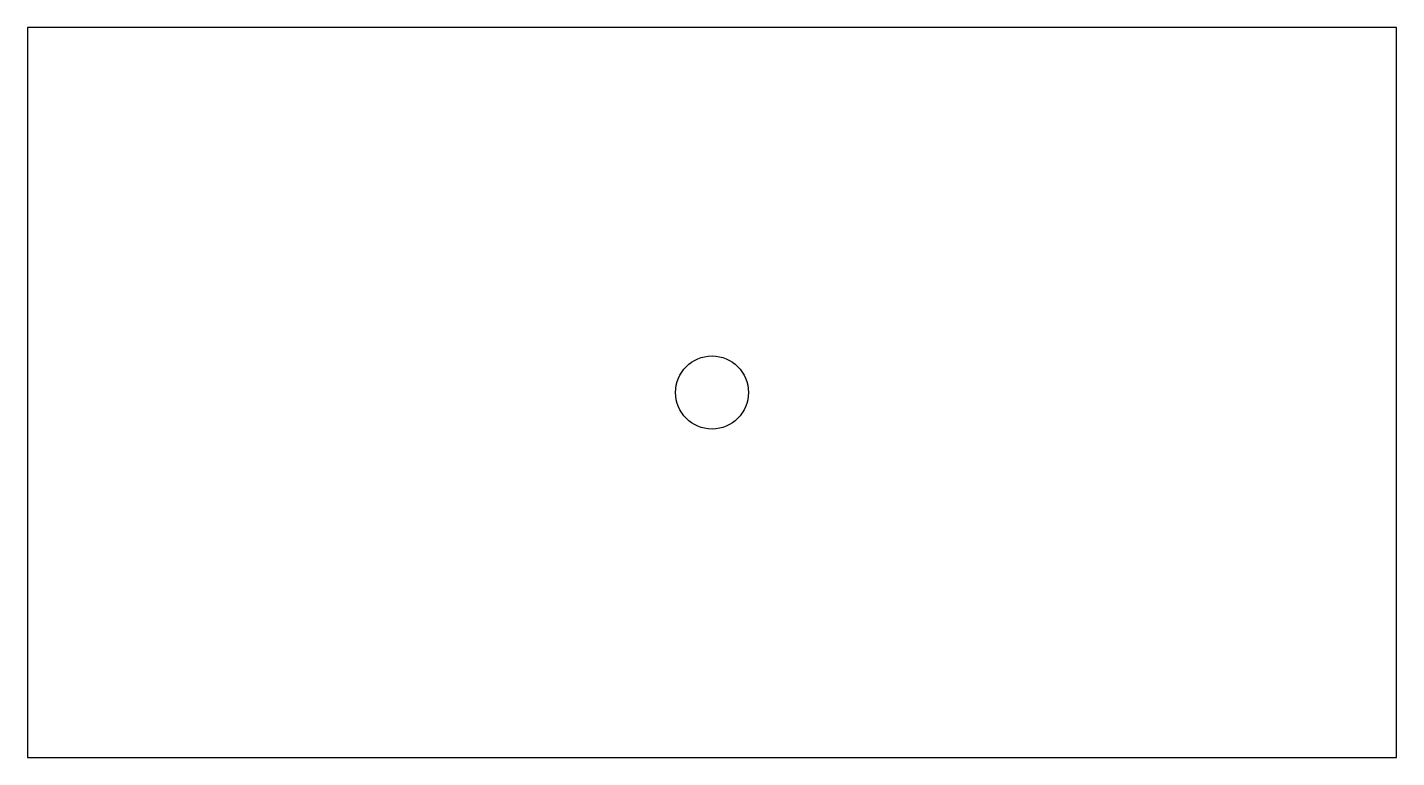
# Model space of a CAD drawing. Header units: millimetres. Extents: x 0 to 150, y 0 to 80.
import ezdxf

# ---------------------------------------------------------------- set-up
doc = ezdxf.new("R2010")
doc.units = ezdxf.units.MM
doc.layers.add('HOLE', color=1, linetype='CONTINUOUS')
doc.layers.add('OUTLINE', color=7, linetype='CONTINUOUS')

msp = doc.modelspace()

# ---------------------------------------------------------------- linework, layer by layer
at = {"layer": 'HOLE'}
msp.add_circle((75, 40), 4, dxfattribs=at)
at = {"layer": 'OUTLINE'}
msp.add_lwpolyline([(0, 0), (150, 0), (150, 80), (0, 80)], close=True, dxfattribs=at)

doc.saveas('drawing.dxf')
